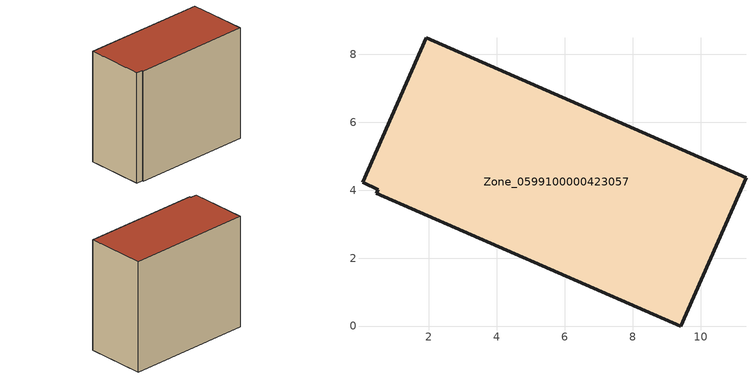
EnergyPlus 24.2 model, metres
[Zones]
Zone_0599100000423057
 floor ground (C_G): 0.51,4.02 0.05,4.23 1.93,8.48 11.34,4.36 9.42,0 0.46,3.91 z0
 wall outside (C_F): 9.42,0 11.34,4.36 1.93,8.48 0.05,4.23 0.51,4.02 0.46,3.91 9.42,0 z0:9.04
 roof outside (C_R): 0.05,4.23 0.51,4.02 0.46,3.91 9.42,0 11.34,4.36 1.93,8.48 z9.04
[BUILDING]
Pand.0599100000423057: North Axis=0; Terrain=City; Loads Convergence Tolerance Value=0.04; Temperature Convergence Tolerance Value=0.4; Solar Distribution=FullExterior; Maximum Number of Warmup Days=25; Minimum Number of Warmup Days=1
[Site:Location]
Rotterdam.The.Hague.AP_ZH_NLD Design_Conditions: Latitude=51.96; Longitude=4.45; Time Zone=1; Elevation=-4.5
[SITE:GROUNDTEMPERATURE:BUILDINGSURFACE]
18, 18, 18, 18, 18, 18, 18, 18, 18, 18, 18, 18
[MATERIAL] Thermal Absorptance=0.9; Solar Absorptance=0.7; Visible Absorptance=0.7
Name | Roughness | Thickness | Conductivity | Density | Specific Heat
G.TI.1992-2005 | MediumSmooth | 0.15 | 0.06 | 540 | 1210
F.TI.1992-2005 | Rough | 0.3 | 0.12 | 1920 | 840
R.TI.1992-2005 | MediumRough | 0.2 | 0.08 | 1500 | 1000
[CONSTRUCTION]
C_G: G.TI.1992-2005
C_F: F.TI.1992-2005
C_R: R.TI.1992-2005
[ZONE]
Zone_0599100000423057: Type=1; Multiplier=1; Ceiling Height=Autocalculate; Volume=Autocalculate; Floor Area=autocalculate; Part of Total Floor Area=Yes
[ZONEINFILTRATION:DESIGNFLOWRATE]
Infil_Zone_0599100000423057: Zone or ZoneList or Space or SpaceList=Zone_0599100000423057; Schedule=AlwaysOn; Design Flow Rate Calculation Method=Flow/Area; Flow Rate per Floor Area=0.0015; Constant Term Coefficient=1; Temperature Term Coefficient=0; Velocity Term Coefficient=0; Velocity Squared Term Coefficient=0
[HVACTEMPLATE:ZONE:IDEALLOADSAIRSYSTEM]
Zone_0599100000423057: Maximum Heating Supply Air Temperature=50; Minimum Cooling Supply Air Temperature=13; Maximum Heating Supply Air Humidity Ratio=0.0156; Minimum Cooling Supply Air Humidity Ratio=0.0077; Heating Limit=NoLimit; Cooling Limit=NoLimit; Dehumidification Control Type=ConstantSensibleHeatRatio; Cooling Sensible Heat Ratio=0.7; Dehumidification Setpoint=60; Humidification Control Type=None; Humidification Setpoint=30; Outdoor Air Method=None; Outdoor Air Flow Rate per Person=0.00944; Outdoor Air Flow Rate per Zone Floor Area=0; Outdoor Air Flow Rate per Zone=0; Demand Controlled Ventilation Type=None; Outdoor Air Economizer Type=NoEconomizer; Heat Recovery Type=None; Sensible Heat Recovery Effectiveness=0.7; Latent Heat Recovery Effectiveness=0.65
[ZONECONTROL:THERMOSTAT]
ThermostatControl_Zone_0599100000423057: Zone or ZoneList=Zone_0599100000423057; Control Type Schedule=DualSetpointControlType; Control 1=Thermostat_Zone_0599100000423057; Temperature Difference Between Cutout And Setpoint=0
[THERMOSTATSETPOINT:DUALSETPOINT]
Thermostat_Zone_0599100000423057: Heating Setpoint Temperature Schedule=HeatingSetpoint_Zone_0599100000423057; Cooling Setpoint Temperature Schedule=CoolingSetpoint_Zone_0599100000423057
[SCHEDULE:COMPACT]
HeatingSetpoint_Zone_0599100000423057: Through: 12/31, For: AllDays, Until: 24:00, 21
CoolingSetpoint_Zone_0599100000423057: Through: 12/31, For: AllDays, Until: 24:00, 24
DualSetpointControlType: Through: 12/31, For: AllDays, Until: 24:00, 4
AlwaysOn: Through: 12/31, For: AllDays, Until: 24:00, 1
